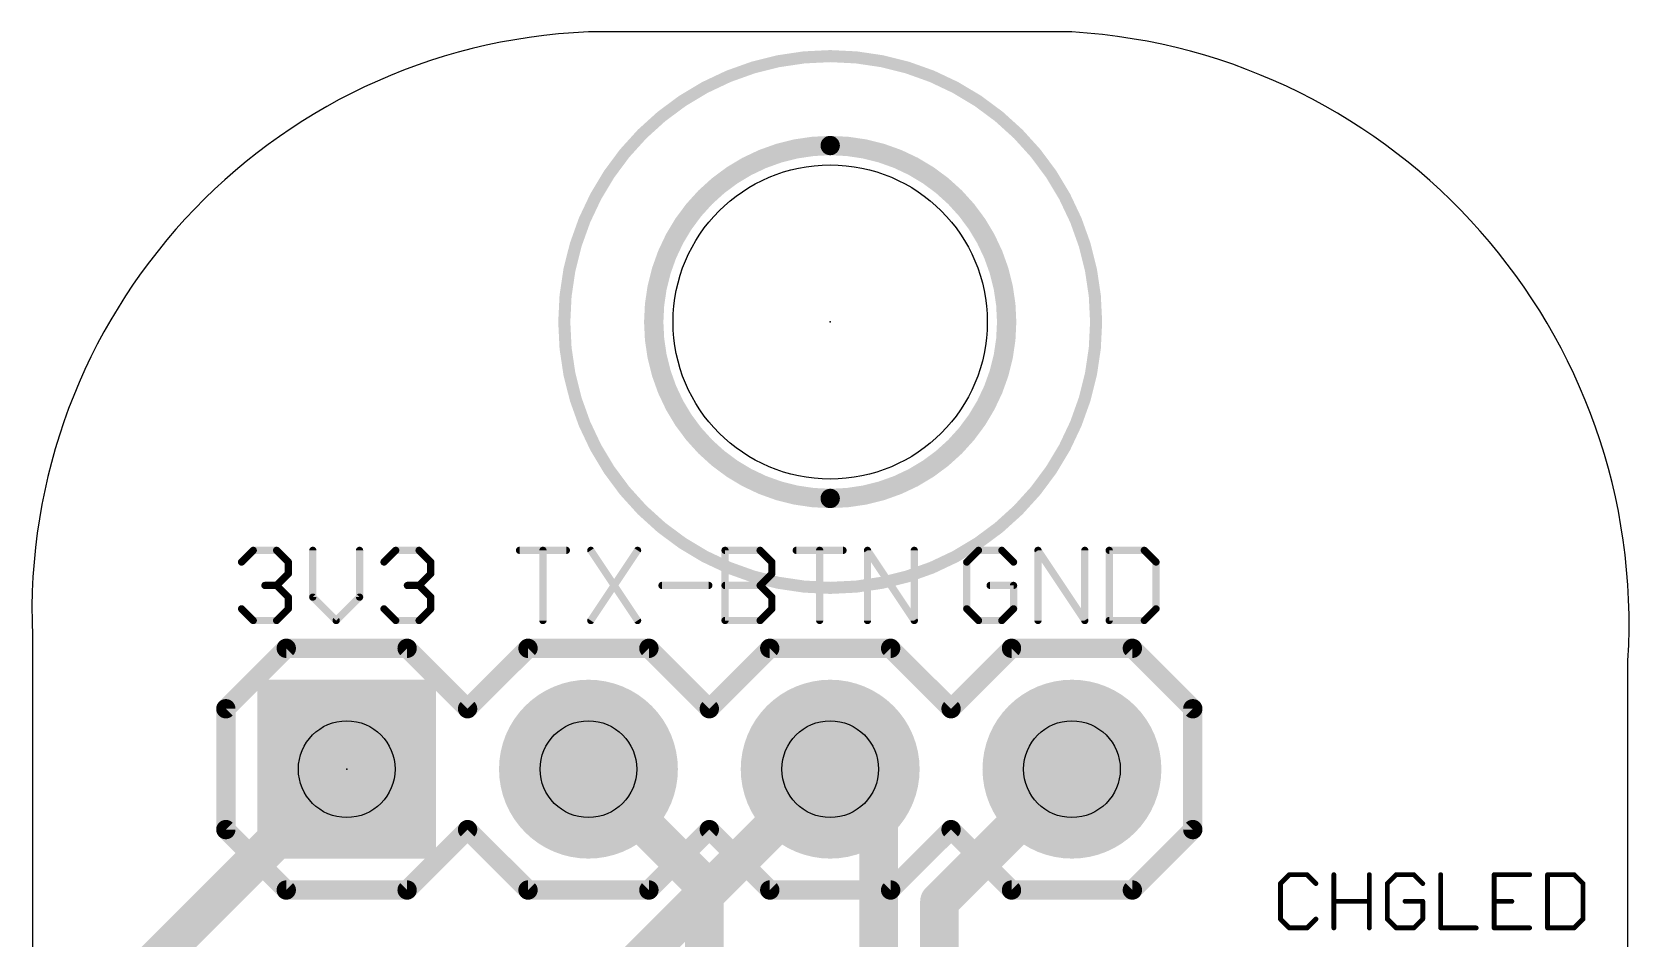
# Model space of a CAD drawing. Extents: x 0 to 16.8, y 0 to 26.7.
# Drawn here: x -0.01 to 16.78, y 17.15 to 26.67 of the extents above; entities that cross this region are included whole.
import ezdxf

# ---------------------------------------------------------------- set-up
doc = ezdxf.new("R2010")
doc.units = 0
for name, color, linetype in [('1', 22, 'CONTINUOUS'), ('16', 175, 'CONTINUOUS'), ('17', 82, 'CONTINUOUS'), ('20', 7, 'CONTINUOUS'), ('21', 253, 'CONTINUOUS'), ('23', 7, 'CONTINUOUS'), ('25', 253, 'CONTINUOUS'), ('39', 22, 'CONTINUOUS'), ('41', 22, 'CONTINUOUS'), ('42', 175, 'CONTINUOUS'), ('44', 253, 'CONTINUOUS'), ('51', 253, 'CONTINUOUS')]:
    doc.layers.add(name, color=color, linetype=linetype)

# ---------------------------------------------------------------- blocks, each defined once
blk = doc.blocks.new('RECT')
blk.add_solid([(-0.5, -0.5), (0.5, -0.5), (-0.5, 0.5), (0.5, 0.5)])
blk = doc.blocks.new('SQUAREP')
blk.add_solid([(-0.5, -0.5), (0.5, -0.5), (-0.5, 0.5), (0.5, 0.5)])
blk = doc.blocks.new('ROUNDP')
at = {"const_width": 0.5}
blk.add_lwpolyline([(0, -0.25, 1), (0, 0.25, 1), (0, -0.25)], format="xyb", dxfattribs=at)

msp = doc.modelspace()

# ---------------------------------------------------------------- linework, layer by layer
at = {"layer": '1', "const_width": 0.4064}
for points in [[(1.2427, 16.8637), (3.302, 18.923)], [(7.0612, 17.7038), (5.842, 18.923)], [(9.5304, 17.5314), (10.922, 18.923)], [(7.0612, 16.3567), (7.0612, 17.7038)], [(9.5304, 16.3423), (9.5304, 17.5314)]]:
    msp.add_lwpolyline(points, dxfattribs=at)
at = {"layer": '1', "const_width": 0.2032}
for points in [[(3.3738, 18.8512, 1), (3.2302, 18.9948)], [(5.9138, 18.9948, 1), (5.7702, 18.8512)], [(10.9938, 18.8512, 1), (10.8502, 18.9948)], [(7.1628, 17.7038, 1), (6.9596, 17.7038)], [(6.9894, 17.632, 1), (7.133, 17.7756)], [(9.632, 17.5314, 1), (9.4288, 17.5314)], [(9.4586, 17.6033, 1), (9.6023, 17.4596)]]:
    msp.add_lwpolyline(points, format="xyb", dxfattribs=at)
at = {"layer": '16', "const_width": 0.4064}
for points in [[(8.382, 18.923), (2.921, 13.462)], [(8.89, 18.415), (8.382, 18.923)], [(8.89, 16.51), (8.89, 18.415)]]:
    msp.add_lwpolyline(points, dxfattribs=at)
at = {"layer": '16', "const_width": 0.2032}
for points in [[(8.4538, 18.9948, 1), (8.3102, 18.8512)], [(8.4538, 18.8512, 1), (8.3102, 18.9948)], [(8.9916, 18.415, 1), (8.7884, 18.415)], [(8.8182, 18.3432, 1), (8.9618, 18.4868)]]:
    msp.add_lwpolyline(points, format="xyb", dxfattribs=at)
at = {"layer": '20'}
for p, q in [((10.922, 26.67), (5.842, 26.67)), ((0, 20.32), (0, 0)), ((16.764, 0), (16.764, 20.066))]:
    msp.add_line(p, q, dxfattribs=at)
msp.add_circle((8.382, 23.622), 1.651, dxfattribs=at)
for centre, radius, start, end in [((6.096, 20.574), 6.1013, 92.3859, 182.3859), ((10.541, 20.447), 6.2347, 356.4965, 86.4965)]:
    msp.add_arc(centre, radius, start, end, dxfattribs=at)
at = {"layer": '21'}
for points, const_width in [([(2.1971, 21.0995), (2.32, 21.2223)], 0.0762), ([(2.32, 21.2223), (2.5657, 21.2223)], 0.0762), ([(2.5657, 21.2223), (2.6886, 21.0995)], 0.0762), ([(2.9455, 21.2223), (2.9455, 20.7308)], 0.0762), ([(3.437, 20.7308), (3.437, 21.2223)], 0.0762), ([(3.6939, 21.0995), (3.8168, 21.2223)], 0.0762), ([(3.8168, 21.2223), (4.0625, 21.2223)], 0.0762), ([(4.0625, 21.2223), (4.1854, 21.0995)], 0.0762), ([(5.1181, 21.2223), (5.6096, 21.2223)], 0.0762), ([(5.3638, 20.4851), (5.3638, 21.2223)], 0.0762), ([(5.8665, 21.2223), (6.358, 20.4851)], 0.0762), ([(6.358, 21.2223), (5.8665, 20.4851)], 0.0762), ([(7.2771, 20.4851), (7.2771, 21.2223)], 0.0762), ([(7.2771, 21.2223), (7.6457, 21.2223)], 0.0762), ([(7.6457, 21.2223), (7.7686, 21.0995)], 0.0762), ([(8.0255, 21.2223), (8.517, 21.2223)], 0.0762), ([(8.2713, 20.4851), (8.2713, 21.2223)], 0.0762), ([(8.7739, 20.4851), (8.7739, 21.2223)], 0.0762), ([(8.7739, 21.2223), (9.2654, 20.4851)], 0.0762), ([(9.2654, 20.4851), (9.2654, 21.2223)], 0.0762), ([(9.94, 21.2223), (9.8171, 21.0995)], 0.0762), ([(10.1857, 21.2223), (9.94, 21.2223)], 0.0762), ([(10.3086, 21.0995), (10.1857, 21.2223)], 0.0762), ([(10.5655, 20.4851), (10.5655, 21.2223)], 0.0762), ([(10.5655, 21.2223), (11.057, 20.4851)], 0.0762), ([(11.057, 20.4851), (11.057, 21.2223)], 0.0762), ([(11.3139, 21.2223), (11.3139, 20.4851)], 0.0762), ([(11.6825, 21.2223), (11.3139, 21.2223)], 0.0762), ([(11.8054, 21.0995), (11.6825, 21.2223)], 0.0762), ([(2.6886, 20.9766), (2.5657, 20.8537)], 0.0762), ([(2.6886, 21.0995), (2.6886, 20.9766)], 0.0762), ([(4.1854, 20.9766), (4.0625, 20.8537)], 0.0762), ([(4.1854, 21.0995), (4.1854, 20.9766)], 0.0762), ([(7.7686, 20.9766), (7.6457, 20.8537)], 0.0762), ([(7.7686, 21.0995), (7.7686, 20.9766)], 0.0762), ([(9.8171, 21.0995), (9.8171, 20.608)], 0.0762), ([(11.8054, 20.608), (11.8054, 21.0995)], 0.0762), ([(2.5657, 20.8537), (2.4428, 20.8537)], 0.0762), ([(2.5657, 20.8537), (2.6886, 20.7308)], 0.0762), ([(4.0625, 20.8537), (3.9397, 20.8537)], 0.0762), ([(4.0625, 20.8537), (4.1854, 20.7308)], 0.0762), ([(6.6149, 20.8537), (7.1064, 20.8537)], 0.0762), ([(7.2771, 20.8537), (7.6457, 20.8537)], 0.0762), ([(7.6457, 20.8537), (7.7686, 20.7308)], 0.0762), ([(10.3086, 20.8537), (10.0628, 20.8537)], 0.0762), ([(10.3086, 20.608), (10.3086, 20.8537)], 0.0762), ([(2.32, 20.4851), (2.1971, 20.608)], 0.0762), ([(2.6886, 20.608), (2.5657, 20.4851)], 0.0762), ([(2.6886, 20.7308), (2.6886, 20.608)], 0.0762), ([(2.9455, 20.7308), (3.1913, 20.4851)], 0.0762), ([(3.1913, 20.4851), (3.437, 20.7308)], 0.0762), ([(3.8168, 20.4851), (3.6939, 20.608)], 0.0762), ([(4.1854, 20.608), (4.0625, 20.4851)], 0.0762), ([(4.1854, 20.7308), (4.1854, 20.608)], 0.0762), ([(7.7686, 20.608), (7.6457, 20.4851)], 0.0762), ([(7.7686, 20.7308), (7.7686, 20.608)], 0.0762), ([(9.8171, 20.608), (9.94, 20.4851)], 0.0762), ([(10.1857, 20.4851), (10.3086, 20.608)], 0.0762), ([(11.6825, 20.4851), (11.8054, 20.608)], 0.0762), ([(2.5657, 20.4851), (2.32, 20.4851)], 0.0762), ([(4.0625, 20.4851), (3.8168, 20.4851)], 0.0762), ([(7.6457, 20.4851), (7.2771, 20.4851)], 0.0762), ([(9.94, 20.4851), (10.1857, 20.4851)], 0.0762), ([(11.3139, 20.4851), (11.6825, 20.4851)], 0.0762), ([(2.667, 20.193), (2.032, 19.558)], 0.2032), ([(2.667, 20.193), (3.937, 20.193)], 0.2032), ([(3.937, 20.193), (4.572, 19.558)], 0.2032), ([(4.572, 19.558), (5.207, 20.193)], 0.2032), ([(5.207, 20.193), (6.477, 20.193)], 0.2032), ([(6.477, 20.193), (7.112, 19.558)], 0.2032), ([(7.112, 19.558), (7.747, 20.193)], 0.2032), ([(7.747, 20.193), (9.017, 20.193)], 0.2032), ([(9.017, 20.193), (9.652, 19.558)], 0.2032), ([(10.287, 20.193), (9.652, 19.558)], 0.2032), ([(10.287, 20.193), (11.557, 20.193)], 0.2032), ([(11.557, 20.193), (12.192, 19.558)], 0.2032), ([(2.032, 19.558), (2.032, 18.288)], 0.2032), ([(12.192, 19.558), (12.192, 18.288)], 0.2032), ([(2.032, 18.288), (2.667, 17.653)], 0.2032), ([(4.572, 18.288), (3.937, 17.653)], 0.2032), ([(5.207, 17.653), (4.572, 18.288)], 0.2032), ([(7.112, 18.288), (6.477, 17.653)], 0.2032), ([(7.747, 17.653), (7.112, 18.288)], 0.2032), ([(9.652, 18.288), (9.017, 17.653)], 0.2032), ([(9.652, 18.288), (10.287, 17.653)], 0.2032), ([(12.192, 18.288), (11.557, 17.653)], 0.2032), ([(3.937, 17.653), (2.667, 17.653)], 0.2032), ([(6.477, 17.653), (5.207, 17.653)], 0.2032), ([(9.017, 17.653), (7.747, 17.653)], 0.2032), ([(11.557, 17.653), (10.287, 17.653)], 0.2032)]:
    msp.add_lwpolyline(points, dxfattribs=dict(at, const_width=const_width))
for points, const_width in [([(2.32, 21.2414, 1), (2.32, 21.2033)], 0.0381), ([(2.3334, 21.2089, 1), (2.3065, 21.2358)], 0.0381), ([(2.5792, 21.2358, 1), (2.5522, 21.2089)], 0.0381), ([(2.5657, 21.2033, 1), (2.5657, 21.2414)], 0.0381), ([(2.9646, 21.2223, 1), (2.9265, 21.2223)], 0.0381), ([(3.4561, 21.2223, 1), (3.418, 21.2223)], 0.0381), ([(3.8168, 21.2414, 1), (3.8168, 21.2033)], 0.0381), ([(3.8303, 21.2089, 1), (3.8033, 21.2358)], 0.0381), ([(4.076, 21.2358, 1), (4.0491, 21.2089)], 0.0381), ([(4.0625, 21.2033, 1), (4.0625, 21.2414)], 0.0381), ([(5.1181, 21.2414, 1), (5.1181, 21.2033)], 0.0381), ([(5.3829, 21.2223, 1), (5.3448, 21.2223)], 0.0381), ([(5.6096, 21.2033, 1), (5.6096, 21.2414)], 0.0381), ([(5.8824, 21.2329, 1), (5.8507, 21.2118)], 0.0381), ([(6.3739, 21.2118, 1), (6.3421, 21.2329)], 0.0381), ([(7.2962, 21.2223, 1), (7.2581, 21.2223)], 0.0381), ([(7.2771, 21.2414, 1), (7.2771, 21.2033)], 0.0381), ([(7.6592, 21.2358, 1), (7.6322, 21.2089)], 0.0381), ([(7.6457, 21.2033, 1), (7.6457, 21.2414)], 0.0381), ([(8.0255, 21.2414, 1), (8.0255, 21.2033)], 0.0381), ([(8.2903, 21.2223, 1), (8.2522, 21.2223)], 0.0381), ([(8.517, 21.2033, 1), (8.517, 21.2414)], 0.0381), ([(8.793, 21.2223, 1), (8.7549, 21.2223)], 0.0381), ([(8.7898, 21.2329, 1), (8.7581, 21.2118)], 0.0381), ([(9.2845, 21.2223, 1), (9.2464, 21.2223)], 0.0381), ([(9.94, 21.2414, 1), (9.94, 21.2033)], 0.0381), ([(9.9534, 21.2089, 1), (9.9265, 21.2358)], 0.0381), ([(10.1992, 21.2358, 1), (10.1722, 21.2089)], 0.0381), ([(10.1857, 21.2033, 1), (10.1857, 21.2414)], 0.0381), ([(10.5846, 21.2223, 1), (10.5465, 21.2223)], 0.0381), ([(10.5814, 21.2329, 1), (10.5497, 21.2118)], 0.0381), ([(11.0761, 21.2223, 1), (11.038, 21.2223)], 0.0381), ([(11.3139, 21.2414, 1), (11.3139, 21.2033)], 0.0381), ([(11.333, 21.2223, 1), (11.2949, 21.2223)], 0.0381), ([(11.696, 21.2358, 1), (11.6691, 21.2089)], 0.0381), ([(11.6825, 21.2033, 1), (11.6825, 21.2414)], 0.0381), ([(2.1836, 21.1129, 1), (2.2106, 21.086)], 0.0381), ([(2.7076, 21.0995, 1), (2.6695, 21.0995)], 0.0381), ([(2.6695, 20.9766, 1), (2.7076, 20.9766)], 0.0381), ([(2.6751, 21.086, 1), (2.7021, 21.1129)], 0.0381), ([(2.7021, 20.9631, 1), (2.6751, 20.9901)], 0.0381), ([(3.6805, 21.1129, 1), (3.7074, 21.086)], 0.0381), ([(4.2045, 21.0995, 1), (4.1664, 21.0995)], 0.0381), ([(4.1664, 20.9766, 1), (4.2045, 20.9766)], 0.0381), ([(4.1719, 21.086, 1), (4.1989, 21.1129)], 0.0381), ([(4.1989, 20.9631, 1), (4.1719, 20.9901)], 0.0381), ([(7.7876, 21.0995, 1), (7.7495, 21.0995)], 0.0381), ([(7.7495, 20.9766, 1), (7.7876, 20.9766)], 0.0381), ([(7.7551, 21.086, 1), (7.7821, 21.1129)], 0.0381), ([(7.7821, 20.9631, 1), (7.7551, 20.9901)], 0.0381), ([(9.8361, 21.0995, 1), (9.798, 21.0995)], 0.0381), ([(9.8036, 21.1129, 1), (9.8306, 21.086)], 0.0381), ([(10.2951, 21.086, 1), (10.3221, 21.1129)], 0.0381), ([(11.8245, 21.0995, 1), (11.7864, 21.0995)], 0.0381), ([(11.7919, 21.086, 1), (11.8189, 21.1129)], 0.0381), ([(2.4428, 20.8728, 1), (2.4428, 20.8347)], 0.0381), ([(2.5792, 20.8672, 1), (2.5522, 20.8402)], 0.0381), ([(2.5522, 20.8672, 1), (2.5792, 20.8402)], 0.0381), ([(2.5657, 20.8347, 1), (2.5657, 20.8728)], 0.0381), ([(3.9397, 20.8728, 1), (3.9397, 20.8347)], 0.0381), ([(4.076, 20.8672, 1), (4.0491, 20.8402)], 0.0381), ([(4.0491, 20.8672, 1), (4.076, 20.8402)], 0.0381), ([(4.0625, 20.8347, 1), (4.0625, 20.8728)], 0.0381), ([(6.6149, 20.8728, 1), (6.6149, 20.8347)], 0.0381), ([(7.1064, 20.8347, 1), (7.1064, 20.8728)], 0.0381), ([(7.2771, 20.8728, 1), (7.2771, 20.8347)], 0.0381), ([(7.6592, 20.8672, 1), (7.6322, 20.8402)], 0.0381), ([(7.6322, 20.8672, 1), (7.6592, 20.8402)], 0.0381), ([(7.6457, 20.8347, 1), (7.6457, 20.8728)], 0.0381), ([(10.0628, 20.8728, 1), (10.0628, 20.8347)], 0.0381), ([(10.3276, 20.8537, 1), (10.2895, 20.8537)], 0.0381), ([(10.3086, 20.8347, 1), (10.3086, 20.8728)], 0.0381), ([(2.2106, 20.6214, 1), (2.1836, 20.5945)], 0.0381), ([(2.7076, 20.7308, 1), (2.6695, 20.7308)], 0.0381), ([(2.7021, 20.5945, 1), (2.6751, 20.6214)], 0.0381), ([(2.6751, 20.7174, 1), (2.7021, 20.7443)], 0.0381), ([(2.959, 20.7443, 1), (2.932, 20.7174)], 0.0381), ([(2.9265, 20.7308, 1), (2.9646, 20.7308)], 0.0381), ([(3.418, 20.7308, 1), (3.4561, 20.7308)], 0.0381), ([(3.4505, 20.7174, 1), (3.4235, 20.7443)], 0.0381), ([(3.7074, 20.6214, 1), (3.6805, 20.5945)], 0.0381), ([(4.2045, 20.7308, 1), (4.1664, 20.7308)], 0.0381), ([(4.1719, 20.7174, 1), (4.1989, 20.7443)], 0.0381), ([(4.1989, 20.5945, 1), (4.1719, 20.6214)], 0.0381), ([(7.7876, 20.7308, 1), (7.7495, 20.7308)], 0.0381), ([(7.7551, 20.7174, 1), (7.7821, 20.7443)], 0.0381), ([(7.7821, 20.5945, 1), (7.7551, 20.6214)], 0.0381), ([(9.8306, 20.6214, 1), (9.8036, 20.5945)], 0.0381), ([(10.3221, 20.5945, 1), (10.2951, 20.6214)], 0.0381), ([(11.8189, 20.5945, 1), (11.7919, 20.6214)], 0.0381), ([(2.32, 20.5042, 1), (2.32, 20.4661)], 0.0381), ([(2.3065, 20.4716, 1), (2.3334, 20.4986)], 0.0381), ([(2.5522, 20.4986, 1), (2.5792, 20.4716)], 0.0381), ([(2.5657, 20.4661, 1), (2.5657, 20.5042)], 0.0381), ([(2.6695, 20.608, 1), (2.7076, 20.608)], 0.0381), ([(3.1778, 20.4986, 1), (3.2047, 20.4716)], 0.0381), ([(3.1778, 20.4716, 1), (3.2047, 20.4986)], 0.0381), ([(3.8168, 20.5042, 1), (3.8168, 20.4661)], 0.0381), ([(3.8033, 20.4716, 1), (3.8303, 20.4986)], 0.0381), ([(4.0491, 20.4986, 1), (4.076, 20.4716)], 0.0381), ([(4.0625, 20.4661, 1), (4.0625, 20.5042)], 0.0381), ([(4.1664, 20.608, 1), (4.2045, 20.608)], 0.0381), ([(5.3448, 20.4851, 1), (5.3829, 20.4851)], 0.0381), ([(5.8507, 20.4957, 1), (5.8824, 20.4745)], 0.0381), ([(6.3421, 20.4745, 1), (6.3739, 20.4957)], 0.0381), ([(7.2771, 20.5042, 1), (7.2771, 20.4661)], 0.0381), ([(7.2581, 20.4851, 1), (7.2962, 20.4851)], 0.0381), ([(7.6322, 20.4986, 1), (7.6592, 20.4716)], 0.0381), ([(7.6457, 20.4661, 1), (7.6457, 20.5042)], 0.0381), ([(7.7495, 20.608, 1), (7.7876, 20.608)], 0.0381), ([(8.2522, 20.4851, 1), (8.2903, 20.4851)], 0.0381), ([(8.7549, 20.4851, 1), (8.793, 20.4851)], 0.0381), ([(9.2464, 20.4851, 1), (9.2845, 20.4851)], 0.0381), ([(9.2496, 20.4745, 1), (9.2813, 20.4957)], 0.0381), ([(9.798, 20.608, 1), (9.8361, 20.608)], 0.0381), ([(9.94, 20.5042, 1), (9.94, 20.4661)], 0.0381), ([(9.9265, 20.4716, 1), (9.9534, 20.4986)], 0.0381), ([(10.1722, 20.4986, 1), (10.1992, 20.4716)], 0.0381), ([(10.1857, 20.4661, 1), (10.1857, 20.5042)], 0.0381), ([(10.2895, 20.608, 1), (10.3276, 20.608)], 0.0381), ([(10.5465, 20.4851, 1), (10.5846, 20.4851)], 0.0381), ([(11.038, 20.4851, 1), (11.0761, 20.4851)], 0.0381), ([(11.0411, 20.4745, 1), (11.0729, 20.4957)], 0.0381), ([(11.3139, 20.5042, 1), (11.3139, 20.4661)], 0.0381), ([(11.2949, 20.4851, 1), (11.333, 20.4851)], 0.0381), ([(11.6691, 20.4986, 1), (11.696, 20.4716)], 0.0381), ([(11.6825, 20.4661, 1), (11.6825, 20.5042)], 0.0381), ([(11.7864, 20.608, 1), (11.8245, 20.608)], 0.0381), ([(2.667, 20.2438, 1), (2.667, 20.1422)], 0.1016), ([(2.7029, 20.1571, 1), (2.6311, 20.2289)], 0.1016), ([(3.9729, 20.2289, 1), (3.9011, 20.1571)], 0.1016), ([(3.937, 20.1422, 1), (3.937, 20.2438)], 0.1016), ([(5.207, 20.2438, 1), (5.207, 20.1422)], 0.1016), ([(5.2429, 20.1571, 1), (5.1711, 20.2289)], 0.1016), ([(6.5129, 20.2289, 1), (6.4411, 20.1571)], 0.1016), ([(6.477, 20.1422, 1), (6.477, 20.2438)], 0.1016), ([(7.747, 20.2438, 1), (7.747, 20.1422)], 0.1016), ([(7.7829, 20.1571, 1), (7.7111, 20.2289)], 0.1016), ([(9.0529, 20.2289, 1), (8.9811, 20.1571)], 0.1016), ([(9.017, 20.1422, 1), (9.017, 20.2438)], 0.1016), ([(10.287, 20.2438, 1), (10.287, 20.1422)], 0.1016), ([(10.3229, 20.1571, 1), (10.2511, 20.2289)], 0.1016), ([(11.5929, 20.2289, 1), (11.5211, 20.1571)], 0.1016), ([(11.557, 20.1422, 1), (11.557, 20.2438)], 0.1016), ([(2.0828, 19.558, 1), (1.9812, 19.558)], 0.1016), ([(1.9961, 19.5939, 1), (2.0679, 19.5221)], 0.1016), ([(4.5361, 19.5939, 1), (4.6079, 19.5221)], 0.1016), ([(4.5361, 19.5221, 1), (4.6079, 19.5939)], 0.1016), ([(7.0761, 19.5939, 1), (7.1479, 19.5221)], 0.1016), ([(7.0761, 19.5221, 1), (7.1479, 19.5939)], 0.1016), ([(9.6161, 19.5939, 1), (9.6879, 19.5221)], 0.1016), ([(9.6161, 19.5221, 1), (9.6879, 19.5939)], 0.1016), ([(12.2428, 19.558, 1), (12.1412, 19.558)], 0.1016), ([(12.1561, 19.5221, 1), (12.2279, 19.5939)], 0.1016), ([(2.0679, 18.3239, 1), (1.9961, 18.2521)], 0.1016), ([(1.9812, 18.288, 1), (2.0828, 18.288)], 0.1016), ([(4.6079, 18.3239, 1), (4.5361, 18.2521)], 0.1016), ([(4.6079, 18.2521, 1), (4.5361, 18.3239)], 0.1016), ([(7.1479, 18.3239, 1), (7.0761, 18.2521)], 0.1016), ([(7.1479, 18.2521, 1), (7.0761, 18.3239)], 0.1016), ([(9.6879, 18.3239, 1), (9.6161, 18.2521)], 0.1016), ([(9.6879, 18.2521, 1), (9.6161, 18.3239)], 0.1016), ([(12.1412, 18.288, 1), (12.2428, 18.288)], 0.1016), ([(12.2279, 18.2521, 1), (12.1561, 18.3239)], 0.1016), ([(2.667, 17.7038, 1), (2.667, 17.6022)], 0.1016), ([(2.6311, 17.6171, 1), (2.7029, 17.6889)], 0.1016), ([(3.9011, 17.6889, 1), (3.9729, 17.6171)], 0.1016), ([(3.937, 17.6022, 1), (3.937, 17.7038)], 0.1016), ([(5.207, 17.7038, 1), (5.207, 17.6022)], 0.1016), ([(5.1711, 17.6171, 1), (5.2429, 17.6889)], 0.1016), ([(6.4411, 17.6889, 1), (6.5129, 17.6171)], 0.1016), ([(6.477, 17.6022, 1), (6.477, 17.7038)], 0.1016), ([(7.747, 17.7038, 1), (7.747, 17.6022)], 0.1016), ([(7.7111, 17.6171, 1), (7.7829, 17.6889)], 0.1016), ([(8.9811, 17.6889, 1), (9.0529, 17.6171)], 0.1016), ([(9.017, 17.6022, 1), (9.017, 17.7038)], 0.1016), ([(10.287, 17.7038, 1), (10.287, 17.6022)], 0.1016), ([(10.2511, 17.6171, 1), (10.3229, 17.6889)], 0.1016), ([(11.5211, 17.6889, 1), (11.5929, 17.6171)], 0.1016), ([(11.557, 17.6022, 1), (11.557, 17.7038)], 0.1016)]:
    msp.add_lwpolyline(points, format="xyb", dxfattribs=dict(at, const_width=const_width))
at = {"layer": '23'}
for p in [(8.382, 23.622), (3.302, 18.923)]:
    msp.add_point(p, dxfattribs=at)
at = {"layer": '25', "const_width": 0.0508}
for points in [[(13.206, 17.8142), (13.1128, 17.721)], [(13.3924, 17.8142), (13.206, 17.8142)], [(13.4856, 17.721), (13.3924, 17.8142)], [(13.6741, 17.2549), (13.6741, 17.8142)], [(14.0469, 17.8142), (14.0469, 17.2549)], [(14.3286, 17.8142), (14.2354, 17.721)], [(14.515, 17.8142), (14.3286, 17.8142)], [(14.6082, 17.721), (14.515, 17.8142)], [(14.7967, 17.8142), (14.7967, 17.2549)], [(15.7309, 17.8142), (15.358, 17.8142)], [(15.358, 17.8142), (15.358, 17.2549)], [(15.9193, 17.8142), (15.9193, 17.2549)], [(16.199, 17.8142), (15.9193, 17.8142)], [(16.2922, 17.721), (16.199, 17.8142)], [(13.1128, 17.721), (13.1128, 17.3481)], [(14.2354, 17.721), (14.2354, 17.3481)], [(16.2922, 17.3481), (16.2922, 17.721)], [(13.6741, 17.5346), (14.0469, 17.5346)], [(14.6082, 17.5346), (14.4218, 17.5346)], [(14.6082, 17.3481), (14.6082, 17.5346)], [(15.358, 17.5346), (15.5444, 17.5346)], [(13.1128, 17.3481), (13.206, 17.2549)], [(13.3924, 17.2549), (13.4856, 17.3481)], [(14.2354, 17.3481), (14.3286, 17.2549)], [(14.515, 17.2549), (14.6082, 17.3481)], [(16.199, 17.2549), (16.2922, 17.3481)], [(13.206, 17.2549), (13.3924, 17.2549)], [(14.3286, 17.2549), (14.515, 17.2549)], [(14.7967, 17.2549), (15.1696, 17.2549)], [(15.358, 17.2549), (15.7309, 17.2549)], [(15.9193, 17.2549), (16.199, 17.2549)]]:
    msp.add_lwpolyline(points, dxfattribs=at)
at = {"layer": '25', "const_width": 0.0254}
for points in [[(13.206, 17.8269, 1), (13.206, 17.8015)], [(13.215, 17.8052, 1), (13.197, 17.8232)], [(13.4014, 17.8232, 1), (13.3834, 17.8052)], [(13.3924, 17.8015, 1), (13.3924, 17.8269)], [(13.6868, 17.8142, 1), (13.6614, 17.8142)], [(14.0596, 17.8142, 1), (14.0342, 17.8142)], [(14.3286, 17.8269, 1), (14.3286, 17.8015)], [(14.3376, 17.8052, 1), (14.3196, 17.8232)], [(14.524, 17.8232, 1), (14.5061, 17.8052)], [(14.515, 17.8015, 1), (14.515, 17.8269)], [(14.8094, 17.8142, 1), (14.784, 17.8142)], [(15.358, 17.8269, 1), (15.358, 17.8015)], [(15.3707, 17.8142, 1), (15.3453, 17.8142)], [(15.7309, 17.8015, 1), (15.7309, 17.8269)], [(15.932, 17.8142, 1), (15.9066, 17.8142)], [(15.9193, 17.8269, 1), (15.9193, 17.8015)], [(16.2079, 17.8232, 1), (16.19, 17.8052)], [(16.199, 17.8015, 1), (16.199, 17.8269)], [(13.1255, 17.721, 1), (13.1001, 17.721)], [(13.1038, 17.73, 1), (13.1218, 17.712)], [(13.4767, 17.712, 1), (13.4946, 17.73)], [(14.2481, 17.721, 1), (14.2227, 17.721)], [(14.2264, 17.73, 1), (14.2444, 17.712)], [(14.5993, 17.712, 1), (14.6172, 17.73)], [(16.3049, 17.721, 1), (16.2795, 17.721)], [(16.2832, 17.712, 1), (16.3012, 17.73)], [(13.6741, 17.5473, 1), (13.6741, 17.5219)], [(14.0469, 17.5219, 1), (14.0469, 17.5473)], [(14.4218, 17.5473, 1), (14.4218, 17.5219)], [(14.621, 17.5346, 1), (14.5955, 17.5346)], [(14.6082, 17.5219, 1), (14.6082, 17.5473)], [(15.358, 17.5473, 1), (15.358, 17.5219)], [(15.5444, 17.5219, 1), (15.5444, 17.5473)], [(13.1218, 17.3571, 1), (13.1038, 17.3391)], [(13.1001, 17.3481, 1), (13.1255, 17.3481)], [(13.4946, 17.3391, 1), (13.4767, 17.3571)], [(14.2444, 17.3571, 1), (14.2264, 17.3391)], [(14.2227, 17.3481, 1), (14.2481, 17.3481)], [(14.5955, 17.3481, 1), (14.621, 17.3481)], [(14.6172, 17.3391, 1), (14.5993, 17.3571)], [(16.2795, 17.3481, 1), (16.3049, 17.3481)], [(16.3012, 17.3391, 1), (16.2832, 17.3571)], [(13.206, 17.2676, 1), (13.206, 17.2422)], [(13.197, 17.2459, 1), (13.215, 17.2639)], [(13.3834, 17.2639, 1), (13.4014, 17.2459)], [(13.3924, 17.2422, 1), (13.3924, 17.2676)], [(13.6614, 17.2549, 1), (13.6868, 17.2549)], [(14.0342, 17.2549, 1), (14.0596, 17.2549)], [(14.3286, 17.2676, 1), (14.3286, 17.2422)], [(14.3196, 17.2459, 1), (14.3376, 17.2639)], [(14.5061, 17.2639, 1), (14.524, 17.2459)], [(14.515, 17.2422, 1), (14.515, 17.2676)], [(14.7967, 17.2676, 1), (14.7967, 17.2422)], [(14.784, 17.2549, 1), (14.8094, 17.2549)], [(15.1696, 17.2422, 1), (15.1696, 17.2676)], [(15.358, 17.2676, 1), (15.358, 17.2422)], [(15.3453, 17.2549, 1), (15.3707, 17.2549)], [(15.7309, 17.2422, 1), (15.7309, 17.2676)], [(15.9193, 17.2676, 1), (15.9193, 17.2422)], [(15.9066, 17.2549, 1), (15.932, 17.2549)], [(16.19, 17.2639, 1), (16.2079, 17.2459)], [(16.199, 17.2422, 1), (16.199, 17.2676)]]:
    msp.add_lwpolyline(points, format="xyb", dxfattribs=at)
at = {"layer": '39', "const_width": 0.127}
msp.add_lwpolyline([(8.382, 20.828, 1), (8.382, 26.416, 1), (8.382, 20.828)], format="xyb", dxfattribs=at)
at = {"layer": '41'}
for points, const_width in [([(8.382, 25.4762, 1), (8.382, 21.7678)], 0.2032), ([(8.382, 21.7678, 1), (8.382, 25.4762)], 0.2032), ([(8.382, 25.527, 1), (8.382, 25.4254)], 0.1016), ([(8.382, 25.4254, 1), (8.382, 25.527)], 0.1016), ([(8.382, 21.8186, 1), (8.382, 21.717)], 0.1016), ([(8.382, 21.717, 1), (8.382, 21.8186)], 0.1016)]:
    msp.add_lwpolyline(points, format="xyb", dxfattribs=dict(at, const_width=const_width))
at = {"layer": '42'}
for points, const_width in [([(8.382, 25.4762, 1), (8.382, 21.7678)], 0.2032), ([(8.382, 21.7678, 1), (8.382, 25.4762)], 0.2032), ([(8.382, 25.527, 1), (8.382, 25.4254)], 0.1016), ([(8.382, 25.4254, 1), (8.382, 25.527)], 0.1016), ([(8.382, 21.8186, 1), (8.382, 21.717)], 0.1016), ([(8.382, 21.717, 1), (8.382, 21.8186)], 0.1016)]:
    msp.add_lwpolyline(points, format="xyb", dxfattribs=dict(at, const_width=const_width))
at = {"layer": '44'}
for centre in [(3.302, 18.923), (5.842, 18.923), (8.382, 18.923), (10.922, 18.923)]:
    msp.add_circle(centre, 0.508, dxfattribs=at)

# ---------------------------------------------------------------- block references
at = {"layer": '17', "xscale": 1.8796, "yscale": 1.8796, "rotation": 90}
for name, p in [('SQUAREP', (3.302, 18.923)), ('SQUAREP', (3.302, 18.923)), ('ROUNDP', (5.842, 18.923)), ('ROUNDP', (5.842, 18.923)), ('ROUNDP', (8.382, 18.923)), ('ROUNDP', (8.382, 18.923)), ('ROUNDP', (10.922, 18.923)), ('ROUNDP', (10.922, 18.923))]:
    msp.add_blockref(name, p, dxfattribs=at)
at = {"layer": '51', "xscale": 0.508, "yscale": 0.508}
for p in [(3.302, 18.923), (5.842, 18.923), (8.382, 18.923), (10.922, 18.923)]:
    msp.add_blockref('RECT', p, dxfattribs=at)

doc.saveas('drawing.dxf')
